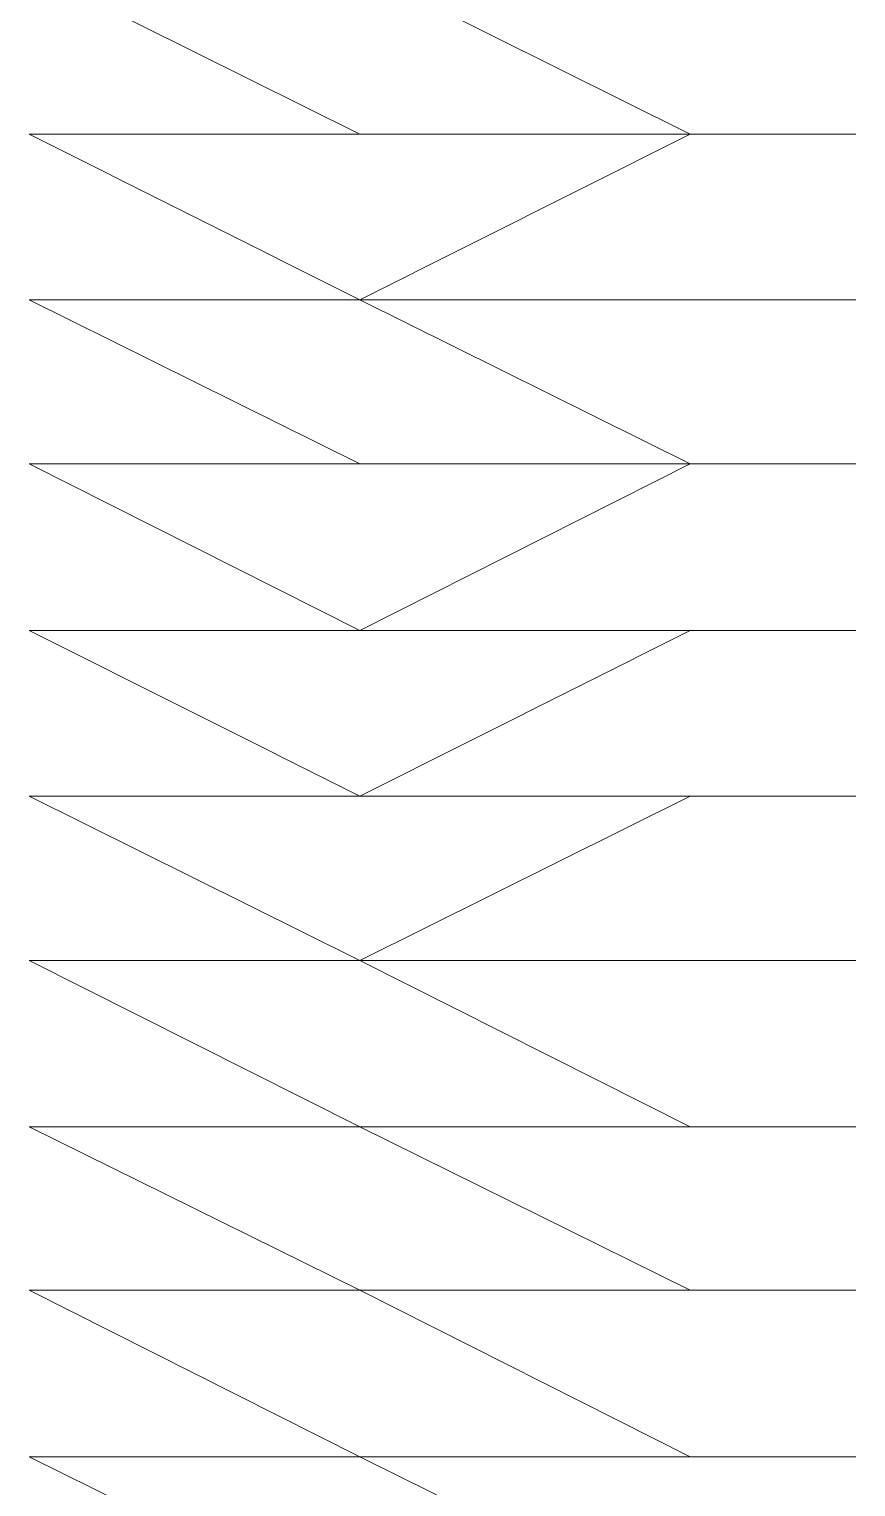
# Model space of a CAD drawing. Header units: millimetres. Extents: x 0 to 17945, y -132 to 1785.
# Drawn here: x 9901.759 to 9902.422, y 128.101 to 129.271 of the extents above; entities that cross this region are included whole.
import ezdxf

# ---------------------------------------------------------------- set-up
doc = ezdxf.new("R2010")
doc.units = ezdxf.units.MM

# ---------------------------------------------------------------- blocks, each defined once
blk = doc.blocks.new('TCR_GROWATT_40KTL3_X_FRONT')
at = {"color": 1, "lineweight": 9}
for points in [[(457.5818, 129.3183), (457.847, 129.1863), (458.1121, 129.1863), (457.847, 129.3183)], [(457.5818, 129.1863), (457.847, 129.1863), (458.1121, 129.1863), (457.847, 129.1863)], [(457.5818, 129.1863), (457.847, 129.1863), (458.1121, 129.1863), (457.847, 129.1863)], [(457.5818, 129.1863), (457.847, 129.1863), (458.1121, 129.1863), (457.847, 129.1863)], [(457.5818, 129.1863), (457.847, 129.1863), (458.1121, 129.1863), (457.847, 129.1863)], [(457.5818, 129.1863), (457.847, 129.1863), (458.1121, 129.1863), (457.847, 129.1863)], [(457.5818, 129.1863), (457.847, 129.1863), (458.1121, 129.1863), (457.847, 129.1863)], [(457.5818, 129.1863), (457.847, 129.1863), (458.1121, 129.1863), (457.847, 129.1863)], [(457.5818, 129.1863), (457.847, 129.1863), (458.1121, 129.1863), (457.847, 129.1863)], [(457.5818, 129.1863), (457.847, 129.1863), (458.1121, 129.1863), (457.847, 129.1863)], [(457.5818, 129.1863), (457.847, 129.1863), (458.1121, 129.1863), (457.847, 129.1863)], [(457.5818, 129.1863), (457.847, 129.1863), (458.1121, 129.1863), (457.847, 129.1863)], [(457.5818, 129.1863), (457.847, 129.0534), (458.1121, 129.0534), (457.847, 129.0534)], [(457.5818, 129.1863), (457.847, 129.1863), (458.1121, 129.1863), (457.847, 129.0534)], [(457.5818, 129.0534), (457.847, 129.0534), (458.1121, 129.0534), (457.847, 129.0534)], [(457.5818, 129.0534), (457.847, 129.0534), (458.1121, 129.0534), (457.847, 129.0534)], [(457.5818, 129.0534), (457.847, 129.0534), (458.1121, 129.0534), (457.847, 129.0534)], [(457.5818, 129.0534), (457.847, 129.0534), (458.1121, 129.0534), (457.847, 129.0534)], [(457.5818, 129.0534), (457.847, 129.0534), (458.1121, 129.0534), (457.847, 129.0534)], [(457.5818, 129.0534), (457.847, 129.0534), (458.1121, 129.0534), (457.847, 129.0534)], [(457.5818, 129.0534), (457.847, 129.0534), (458.1121, 129.0534), (457.847, 129.0534)], [(457.5818, 129.0534), (457.847, 129.0534), (458.1121, 129.0534), (457.847, 129.0534)], [(457.5818, 129.0534), (457.847, 129.0534), (458.1121, 129.0534), (457.847, 129.0534)], [(457.5818, 129.0534), (457.847, 128.922), (458.1121, 128.922), (457.847, 129.0534)], [(457.5818, 129.0534), (457.847, 129.0534), (458.1121, 129.0534), (457.847, 129.0534)], [(457.5818, 128.922), (457.847, 128.922), (458.1121, 128.922), (457.847, 128.922)], [(457.5818, 128.922), (457.847, 128.922), (458.1121, 128.922), (457.847, 128.922)], [(457.5818, 128.922), (457.847, 128.922), (458.1121, 128.922), (457.847, 128.922)], [(457.5818, 128.922), (457.847, 128.922), (458.1121, 128.922), (457.847, 128.922)], [(457.5818, 128.922), (457.847, 128.922), (458.1121, 128.922), (457.847, 128.922)], [(457.5818, 128.922), (457.847, 128.922), (458.1121, 128.922), (457.847, 128.922)], [(457.5818, 128.922), (457.847, 128.922), (458.1121, 128.922), (457.847, 128.922)], [(457.5818, 128.922), (457.847, 128.922), (458.1121, 128.922), (457.847, 128.922)], [(457.5818, 128.922), (457.847, 128.922), (458.1121, 128.922), (457.847, 128.922)], [(457.5818, 128.922), (457.847, 128.922), (458.1121, 128.922), (457.847, 128.922)], [(457.5818, 128.922), (457.847, 128.7883), (458.1121, 128.7883), (457.847, 128.7883)], [(457.5818, 128.922), (457.847, 128.922), (458.1121, 128.922), (457.847, 128.7883)], [(457.5818, 128.7883), (457.847, 128.7883), (458.1121, 128.7883), (457.847, 128.7883)], [(457.5818, 128.7883), (457.847, 128.7883), (458.1121, 128.7883), (457.847, 128.7883)], [(457.5818, 128.7883), (457.847, 128.7883), (458.1121, 128.7883), (457.847, 128.7883)], [(457.5818, 128.7883), (457.847, 128.7883), (458.1121, 128.7883), (457.847, 128.7883)], [(457.5818, 128.7883), (457.847, 128.7883), (458.1121, 128.7883), (457.847, 128.7883)], [(457.5818, 128.7883), (457.847, 128.7883), (458.1121, 128.7883), (457.847, 128.7883)], [(457.5818, 128.7883), (457.847, 128.7883), (458.1121, 128.7883), (457.847, 128.7883)], [(457.5818, 128.7883), (457.847, 128.7883), (458.1121, 128.7883), (457.847, 128.7883)], [(457.5818, 128.7883), (457.847, 128.7883), (458.1121, 128.7883), (457.847, 128.7883)], [(457.5818, 128.7883), (457.847, 128.7883), (458.1121, 128.7883), (457.847, 128.7883)], [(457.5818, 128.7883), (457.847, 128.7883), (458.1121, 128.7883), (457.847, 128.7883)], [(457.5818, 128.7883), (457.847, 128.7883), (458.1121, 128.7883), (457.847, 128.7883)], [(457.5818, 128.7883), (457.847, 128.6554), (458.1121, 128.6554), (457.847, 128.6554)], [(457.5818, 128.7883), (457.847, 128.7883), (458.1121, 128.7883), (457.847, 128.6554)], [(457.5818, 128.6554), (457.847, 128.6554), (458.1121, 128.6554), (457.847, 128.6554)], [(457.5818, 128.6554), (457.847, 128.6554), (458.1121, 128.6554), (457.847, 128.6554)], [(457.5818, 128.6554), (457.847, 128.6554), (458.1121, 128.6554), (457.847, 128.6554)], [(457.5818, 128.6554), (457.847, 128.6554), (458.1121, 128.6554), (457.847, 128.6554)], [(457.5818, 128.6554), (457.847, 128.6554), (458.1121, 128.6554), (457.847, 128.6554)], [(457.5818, 128.6554), (457.847, 128.6554), (458.1121, 128.6554), (457.847, 128.6554)], [(457.5818, 128.6554), (457.847, 128.5234), (458.1121, 128.5234), (457.847, 128.5234)], [(457.5818, 128.6554), (457.847, 128.6554), (458.1121, 128.6554), (457.847, 128.5234)], [(457.5818, 128.5234), (457.847, 128.5234), (458.1121, 128.5234), (457.847, 128.5234)], [(457.5818, 128.5234), (457.847, 128.5234), (458.1121, 128.5234), (457.847, 128.5234)], [(457.5818, 128.5234), (457.847, 128.5234), (458.1121, 128.5234), (457.847, 128.5234)], [(457.5818, 128.5234), (457.847, 128.5234), (458.1121, 128.5234), (457.847, 128.5234)], [(457.5818, 128.5234), (457.847, 128.5234), (458.1121, 128.5234), (457.847, 128.5234)], [(457.5818, 128.5234), (457.847, 128.5234), (458.1121, 128.5234), (457.847, 128.5234)], [(457.5818, 128.5234), (457.847, 128.5234), (458.1121, 128.5234), (457.847, 128.5234)], [(457.5818, 128.5234), (457.847, 128.5234), (458.1121, 128.5234), (457.847, 128.5234)], [(457.5818, 128.5234), (457.847, 128.5234), (458.1121, 128.5234), (457.847, 128.5234)], [(457.5818, 128.5234), (457.847, 128.5234), (458.1121, 128.5234), (457.847, 128.5234)], [(457.5818, 128.5234), (457.847, 128.3902), (458.1121, 128.3902), (457.847, 128.5234)], [(457.5818, 128.5234), (457.847, 128.5234), (458.1121, 128.5234), (457.847, 128.5234)], [(457.5818, 128.3902), (457.847, 128.3902), (458.1121, 128.3902), (457.847, 128.3902)], [(457.5818, 128.3902), (457.847, 128.3902), (458.1121, 128.3902), (457.847, 128.3902)], [(457.5818, 128.3902), (457.847, 128.3902), (458.1121, 128.3902), (457.847, 128.3902)], [(457.5818, 128.3902), (457.847, 128.3902), (458.1121, 128.3902), (457.847, 128.3902)], [(457.5818, 128.3902), (457.847, 128.3902), (458.1121, 128.3902), (457.847, 128.3902)], [(457.5818, 128.3902), (457.847, 128.3902), (458.1121, 128.3902), (457.847, 128.3902)], [(457.5818, 128.3902), (457.847, 128.3902), (458.1121, 128.3902), (457.847, 128.3902)], [(457.5818, 128.3902), (457.847, 128.3902), (458.1121, 128.3902), (457.847, 128.3902)], [(457.5818, 128.3902), (457.847, 128.3902), (458.1121, 128.3902), (457.847, 128.3902)], [(457.5818, 128.3902), (457.847, 128.3902), (458.1121, 128.3902), (457.847, 128.3902)], [(457.5818, 128.3902), (457.847, 128.3902), (458.1121, 128.3902), (457.847, 128.3902)], [(457.5818, 128.3902), (457.847, 128.3902), (458.1121, 128.3902), (457.847, 128.3902)], [(457.5818, 128.3902), (457.847, 128.3902), (458.1121, 128.3902), (457.847, 128.3902)], [(457.5818, 128.3902), (457.847, 128.3902), (458.1121, 128.3902), (457.847, 128.3902)], [(457.5818, 128.3902), (457.847, 128.2591), (458.1121, 128.2591), (457.847, 128.3902)], [(457.5818, 128.3902), (457.847, 128.3902), (458.1121, 128.3902), (457.847, 128.3902)], [(457.5818, 128.2591), (457.847, 128.2591), (458.1121, 128.2591), (457.847, 128.2591)], [(457.5818, 128.2591), (457.847, 128.2591), (458.1121, 128.2591), (457.847, 128.2591)], [(457.5818, 128.2591), (457.847, 128.2591), (458.1121, 128.2591), (457.847, 128.2591)], [(457.5818, 128.2591), (457.847, 128.2591), (458.1121, 128.2591), (457.847, 128.2591)], [(457.5818, 128.2591), (457.847, 128.2591), (458.1121, 128.2591), (457.847, 128.2591)], [(457.5818, 128.2591), (457.847, 128.2591), (458.1121, 128.2591), (457.847, 128.2591)], [(457.5818, 128.2591), (457.847, 128.2591), (458.1121, 128.2591), (457.847, 128.2591)], [(457.5818, 128.2591), (457.847, 128.2591), (458.1121, 128.2591), (457.847, 128.2591)], [(457.5818, 128.2591), (457.847, 128.2591), (458.1121, 128.2591), (457.847, 128.2591)], [(457.5818, 128.2591), (457.847, 128.2591), (458.1121, 128.2591), (457.847, 128.2591)], [(457.5818, 128.2591), (457.847, 128.2591), (458.1121, 128.2591), (457.847, 128.2591)], [(457.5818, 128.2591), (457.847, 128.2591), (458.1121, 128.2591), (457.847, 128.2591)], [(457.5818, 128.2591), (457.847, 128.1253), (458.1121, 128.1253), (457.847, 128.2591)], [(457.5818, 128.2591), (457.847, 128.2591), (458.1121, 128.2591), (457.847, 128.2591)], [(457.5818, 128.1253), (457.847, 128.1253), (458.1121, 128.1253), (457.847, 128.1253)], [(457.5818, 128.1253), (457.847, 128.1253), (458.1121, 128.1253), (457.847, 128.1253)], [(457.5818, 128.1253), (457.847, 128.1253), (458.1121, 128.1253), (457.847, 128.1253)], [(457.5818, 128.1253), (457.847, 128.1253), (458.1121, 128.1253), (457.847, 128.1253)], [(457.5818, 128.1253), (457.847, 128.1253), (458.1121, 128.1253), (457.847, 128.1253)], [(457.5818, 128.1253), (457.847, 128.1253), (458.1121, 128.1253), (457.847, 128.1253)], [(457.5818, 128.1253), (457.847, 128.1253), (458.1121, 128.1253), (457.847, 128.1253)], [(457.5818, 128.1253), (457.847, 128.1253), (458.1121, 128.1253), (457.847, 128.1253)], [(457.5818, 128.1253), (457.847, 127.994), (458.1121, 127.994), (457.847, 128.1253)], [(457.5818, 128.1253), (457.847, 128.1253), (458.1121, 128.1253), (457.847, 128.1253)]]:
    blk.add_lwpolyline(points, close=True, dxfattribs=at)
for points in [[(457.5818, 129.1863), (457.847, 129.1863), (458.1121, 129.1863), (458.245, 129.1863)], [(458.245, 129.1863), (457.9798, 129.1863), (457.7132, 129.1863), (457.5818, 129.1863)], [(457.5818, 129.1863), (457.847, 129.1863), (458.1121, 129.1863), (458.245, 129.1863)], [(458.245, 129.1863), (457.9798, 129.1863), (457.7132, 129.1863), (457.5818, 129.1863)], [(457.5818, 129.1863), (457.847, 129.1863), (458.1121, 129.1863), (458.245, 129.1863)], [(458.245, 129.1863), (457.9798, 129.1863), (457.7132, 129.1863), (457.5818, 129.1863)], [(457.5818, 129.1863), (457.847, 129.1863), (458.1121, 129.1863), (458.245, 129.1863)], [(458.245, 129.1863), (457.9798, 129.1863), (457.7132, 129.1863), (457.5818, 129.1863)], [(457.5818, 129.1863), (457.847, 129.1863), (458.1121, 129.1863), (458.245, 129.1863)], [(458.245, 129.1863), (457.9798, 129.1863), (457.7132, 129.1863), (457.5818, 129.1863)], [(457.5818, 129.1863), (457.847, 129.1863), (458.1121, 129.1863), (458.245, 129.1863)], [(458.245, 129.1863), (457.9798, 129.1863), (457.7132, 129.1863), (457.5818, 129.1863)], [(457.5818, 129.1863), (457.847, 129.1863), (458.1121, 129.1863), (458.245, 129.1863)], [(458.245, 129.1863), (457.9798, 129.1863), (457.7132, 129.1863), (457.5818, 129.1863)], [(457.5818, 129.1863), (457.847, 129.1863), (458.1121, 129.1863), (458.245, 129.1863)], [(458.245, 129.1863), (457.9798, 129.1863), (457.7132, 129.1863), (457.5818, 129.1863)], [(457.5818, 129.1863), (457.847, 129.1863), (458.1121, 129.1863), (458.245, 129.1863)], [(458.245, 129.1863), (457.9798, 129.1863), (457.7132, 129.1863), (457.5818, 129.1863)], [(457.5818, 129.0534), (457.847, 129.0534), (458.1121, 129.0534), (458.245, 129.0534)], [(458.245, 129.0534), (457.9798, 129.0534), (457.7132, 129.0534), (457.5818, 129.0534)], [(457.5818, 129.0534), (457.847, 129.0534), (458.1121, 129.0534), (458.245, 129.0534)], [(458.245, 129.0534), (457.9798, 129.0534), (457.7132, 129.0534), (457.5818, 129.0534)], [(457.5818, 129.0534), (457.847, 129.0534), (458.1121, 129.0534), (458.245, 129.0534)], [(458.245, 129.0534), (457.9798, 129.0534), (457.7132, 129.0534), (457.5818, 129.0534)], [(457.5818, 129.0534), (457.847, 129.0534), (458.1121, 129.0534), (458.245, 129.0534)], [(458.245, 129.0534), (457.9798, 129.0534), (457.7132, 129.0534), (457.5818, 129.0534)], [(457.5818, 129.0534), (457.847, 129.0534), (458.1121, 129.0534), (458.245, 129.0534)], [(458.245, 129.0534), (457.9798, 129.0534), (457.7132, 129.0534), (457.5818, 129.0534)], [(457.5818, 128.922), (457.847, 128.922), (458.1121, 128.922), (458.245, 128.922)], [(458.245, 128.922), (457.9798, 128.922), (457.7132, 128.922), (457.5818, 128.922)], [(457.5818, 128.922), (457.847, 128.922), (458.1121, 128.922), (458.245, 128.922)], [(458.245, 128.922), (457.9798, 128.922), (457.7132, 128.922), (457.5818, 128.922)], [(457.5818, 128.922), (457.847, 128.922), (458.1121, 128.922), (458.245, 128.922)], [(458.245, 128.922), (457.9798, 128.922), (457.7132, 128.922), (457.5818, 128.922)], [(457.5818, 128.922), (457.847, 128.922), (458.1121, 128.922), (458.245, 128.922)], [(458.245, 128.922), (457.9798, 128.922), (457.7132, 128.922), (457.5818, 128.922)], [(457.5818, 128.922), (457.847, 128.922), (458.1121, 128.922), (458.245, 128.922)], [(458.245, 128.922), (457.9798, 128.922), (457.7132, 128.922), (457.5818, 128.922)], [(457.5818, 128.922), (457.847, 128.922), (458.1121, 128.922), (458.245, 128.922)], [(458.245, 128.922), (457.9798, 128.922), (457.7132, 128.922), (457.5818, 128.922)], [(457.5818, 128.7883), (457.847, 128.7883), (458.1121, 128.7883), (458.245, 128.7883)], [(458.245, 128.7883), (457.9798, 128.7883), (457.7132, 128.7883), (457.5818, 128.7883)], [(457.5818, 128.7883), (457.847, 128.7883), (458.1121, 128.7883), (458.245, 128.7883)], [(458.245, 128.7883), (457.9798, 128.7883), (457.7132, 128.7883), (457.5818, 128.7883)], [(457.5818, 128.7883), (457.847, 128.7883), (458.1121, 128.7883), (458.245, 128.7883)], [(458.245, 128.7883), (457.9798, 128.7883), (457.7132, 128.7883), (457.5818, 128.7883)], [(457.5818, 128.7883), (457.847, 128.7883), (458.1121, 128.7883), (458.245, 128.7883)], [(458.245, 128.7883), (457.9798, 128.7883), (457.7132, 128.7883), (457.5818, 128.7883)], [(457.5818, 128.7883), (457.847, 128.7883), (458.1121, 128.7883), (458.245, 128.7883)], [(458.245, 128.7883), (457.9798, 128.7883), (457.7132, 128.7883), (457.5818, 128.7883)], [(457.5818, 128.7883), (457.847, 128.7883), (458.1121, 128.7883), (458.245, 128.7883)], [(458.245, 128.7883), (457.9798, 128.7883), (457.7132, 128.7883), (457.5818, 128.7883)], [(457.5818, 128.7883), (457.847, 128.7883), (458.1121, 128.7883), (458.245, 128.7883)], [(458.245, 128.7883), (457.9798, 128.7883), (457.7132, 128.7883), (457.5818, 128.7883)], [(457.5818, 128.7883), (457.847, 128.7883), (458.1121, 128.7883), (458.245, 128.7883)], [(458.245, 128.7883), (457.9798, 128.7883), (457.7132, 128.7883), (457.5818, 128.7883)], [(457.5818, 128.6554), (457.847, 128.6554), (458.1121, 128.6554), (458.245, 128.6554)], [(458.245, 128.6554), (457.9798, 128.6554), (457.7132, 128.6554), (457.5818, 128.6554)], [(457.5818, 128.6554), (457.847, 128.6554), (458.1121, 128.6554), (458.245, 128.6554)], [(458.245, 128.6554), (457.9798, 128.6554), (457.7132, 128.6554), (457.5818, 128.6554)], [(457.5818, 128.6554), (457.847, 128.6554), (458.1121, 128.6554), (458.245, 128.6554)], [(458.245, 128.6554), (457.9798, 128.6554), (457.7132, 128.6554), (457.5818, 128.6554)], [(457.5818, 128.6554), (457.847, 128.6554), (458.1121, 128.6554), (458.245, 128.6554)], [(458.245, 128.6554), (457.9798, 128.6554), (457.7132, 128.6554), (457.5818, 128.6554)], [(457.5818, 128.6554), (457.847, 128.6554), (458.1121, 128.6554), (458.245, 128.6554)], [(458.245, 128.6554), (457.9798, 128.6554), (457.7132, 128.6554), (457.5818, 128.6554)], [(457.5818, 128.6554), (457.847, 128.6554), (458.1121, 128.6554), (458.245, 128.6554)], [(458.245, 128.6554), (457.9798, 128.6554), (457.7132, 128.6554), (457.5818, 128.6554)], [(457.5818, 128.5234), (457.847, 128.5234), (458.1121, 128.5234), (458.245, 128.5234)], [(458.245, 128.5234), (457.9798, 128.5234), (457.7132, 128.5234), (457.5818, 128.5234)], [(457.5818, 128.5234), (457.847, 128.5234), (458.1121, 128.5234), (458.245, 128.5234)], [(458.245, 128.5234), (457.9798, 128.5234), (457.7132, 128.5234), (457.5818, 128.5234)], [(457.5818, 128.5234), (457.847, 128.5234), (458.1121, 128.5234), (458.245, 128.5234)], [(458.245, 128.5234), (457.9798, 128.5234), (457.7132, 128.5234), (457.5818, 128.5234)], [(457.5818, 128.5234), (457.847, 128.5234), (458.1121, 128.5234), (458.245, 128.5234)], [(458.245, 128.5234), (457.9798, 128.5234), (457.7132, 128.5234), (457.5818, 128.5234)], [(457.5818, 128.3902), (457.847, 128.3902), (458.1121, 128.3902), (458.245, 128.3902)], [(458.245, 128.3902), (457.9798, 128.3902), (457.7132, 128.3902), (457.5818, 128.3902)], [(457.5818, 128.3902), (457.847, 128.3902), (458.1121, 128.3902), (458.245, 128.3902)], [(458.245, 128.3902), (457.9798, 128.3902), (457.7132, 128.3902), (457.5818, 128.3902)], [(457.5818, 128.3902), (457.847, 128.3902), (458.1121, 128.3902), (458.245, 128.3902)], [(458.245, 128.3902), (457.9798, 128.3902), (457.7132, 128.3902), (457.5818, 128.3902)], [(457.5818, 128.3902), (457.847, 128.3902), (458.1121, 128.3902), (458.245, 128.3902)], [(458.245, 128.3902), (457.9798, 128.3902), (457.7132, 128.3902), (457.5818, 128.3902)], [(457.5818, 128.2591), (457.847, 128.2591), (458.1121, 128.2591), (458.245, 128.2591)], [(458.245, 128.2591), (457.9798, 128.2591), (457.7132, 128.2591), (457.5818, 128.2591)], [(457.5818, 128.2591), (457.847, 128.2591), (458.1121, 128.2591), (458.245, 128.2591)], [(458.245, 128.2591), (457.9798, 128.2591), (457.7132, 128.2591), (457.5818, 128.2591)], [(457.5818, 128.2591), (457.847, 128.2591), (458.1121, 128.2591), (458.245, 128.2591)], [(458.245, 128.2591), (457.9798, 128.2591), (457.7132, 128.2591), (457.5818, 128.2591)], [(457.5818, 128.2591), (457.847, 128.2591), (458.1121, 128.2591), (458.245, 128.2591)], [(458.245, 128.2591), (457.9798, 128.2591), (457.7132, 128.2591), (457.5818, 128.2591)], [(457.5818, 128.1253), (457.847, 128.1253), (458.1121, 128.1253), (458.245, 128.1253)], [(458.245, 128.1253), (457.9798, 128.1253), (457.7132, 128.1253), (457.5818, 128.1253)], [(457.5818, 128.1253), (457.847, 128.1253), (458.1121, 128.1253), (458.245, 128.1253)], [(458.245, 128.1253), (457.9798, 128.1253), (457.7132, 128.1253), (457.5818, 128.1253)], [(457.5818, 128.1253), (457.847, 128.1253), (458.1121, 128.1253), (458.245, 128.1253)], [(458.245, 128.1253), (457.9798, 128.1253), (457.7132, 128.1253), (457.5818, 128.1253)], [(457.5818, 128.1253), (457.847, 128.1253), (458.1121, 128.1253), (458.245, 128.1253)], [(458.245, 128.1253), (457.9798, 128.1253), (457.7132, 128.1253), (457.5818, 128.1253)], [(457.5818, 128.1253), (457.847, 128.1253), (458.1121, 128.1253), (458.245, 128.1253)], [(458.245, 128.1253), (457.9798, 128.1253), (457.7132, 128.1253), (457.5818, 128.1253)], [(457.5818, 128.1253), (457.847, 128.1253), (458.1121, 128.1253), (458.245, 128.1253)], [(458.245, 128.1253), (457.9798, 128.1253), (457.7132, 128.1253), (457.5818, 128.1253)], [(457.5818, 128.1253), (457.847, 128.1253), (458.1121, 128.1253), (458.245, 128.1253)], [(458.245, 128.1253), (457.9798, 128.1253), (457.7132, 128.1253), (457.5818, 128.1253)], [(457.5818, 128.1253), (457.847, 128.1253), (458.1121, 128.1253), (458.245, 128.1253)], [(458.245, 128.1253), (457.9798, 128.1253), (457.7132, 128.1253), (457.5818, 128.1253)]]:
    blk.add_lwpolyline(points, dxfattribs=at)

msp = doc.modelspace()

# ---------------------------------------------------------------- block references
msp.add_blockref('TCR_GROWATT_40KTL3_X_FRONT', (9444.1773, 0))

doc.saveas('drawing.dxf')
